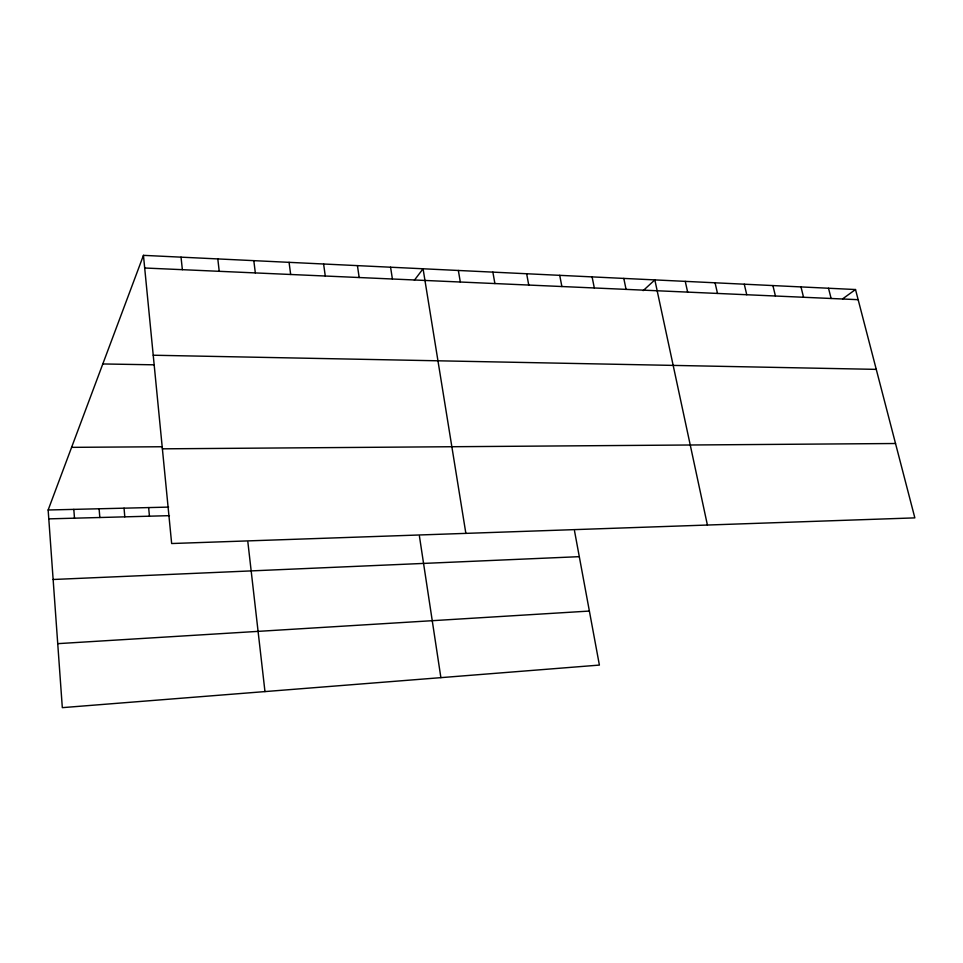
<?xml version="1.0" encoding="UTF-8"?>
<svg xmlns="http://www.w3.org/2000/svg" width="963" height="963" viewBox="0 0 963 963"><rect width="100%" height="100%" fill="white"/><g stroke="black" fill="none" stroke-linecap="round" stroke-linejoin="round"><path stroke-width="1.44" d="M574.49 530.721L599.395 665.084L62.318 707.649L48.15 509.993L143.451 255.351L855.517 289.538L914.85 517.877L171.655 543.529L143.451 255.351M414.379 280.221L423.07 268.773L465.863 533.37M643.14 290.657L654.84 279.896L707.408 525.04M842.673 298.831L855.517 289.538M57.732 643.657L589.38 611.06M53.134 579.497L579.305 556.662M48.788 518.864L169.452 515.662M48.15 509.993L168.609 507.104M71.599 447.35L161.977 446.748M162.386 448.83L895.53 443.51M102.812 363.954L154.309 364.821M153.225 355.227L876.258 369.371M144.691 268.003L858.153 299.686M828.517 288.238L831.117 298.482M800.987 286.914L803.539 297.266M772.904 285.566L775.432 296.014M744.279 284.193L746.746 294.738M715.064 282.785L717.495 293.438M685.259 281.365L687.642 292.114M623.795 278.403L626.07 289.382M592.089 276.887L594.315 287.973M559.72 275.334L561.874 286.529M526.653 273.745L528.747 285.06M492.875 272.12L494.898 283.555M458.352 270.471L460.314 282.015M390.581 267.208L392.398 279.005M419.423 536.126L440.885 677.651M357.429 265.619L359.175 277.525M323.604 263.994L325.277 276.02M289.069 262.333L290.67 274.479M253.811 260.648L255.327 272.914M217.807 258.915L219.227 271.313M247.876 542.109L264.969 691.59M181.032 257.157L182.368 269.676M148.639 507.585L149.446 516.192M124.046 508.175L124.805 516.842M99.105 508.777L99.827 517.504M73.814 509.379L74.488 518.178"/></g></svg>
